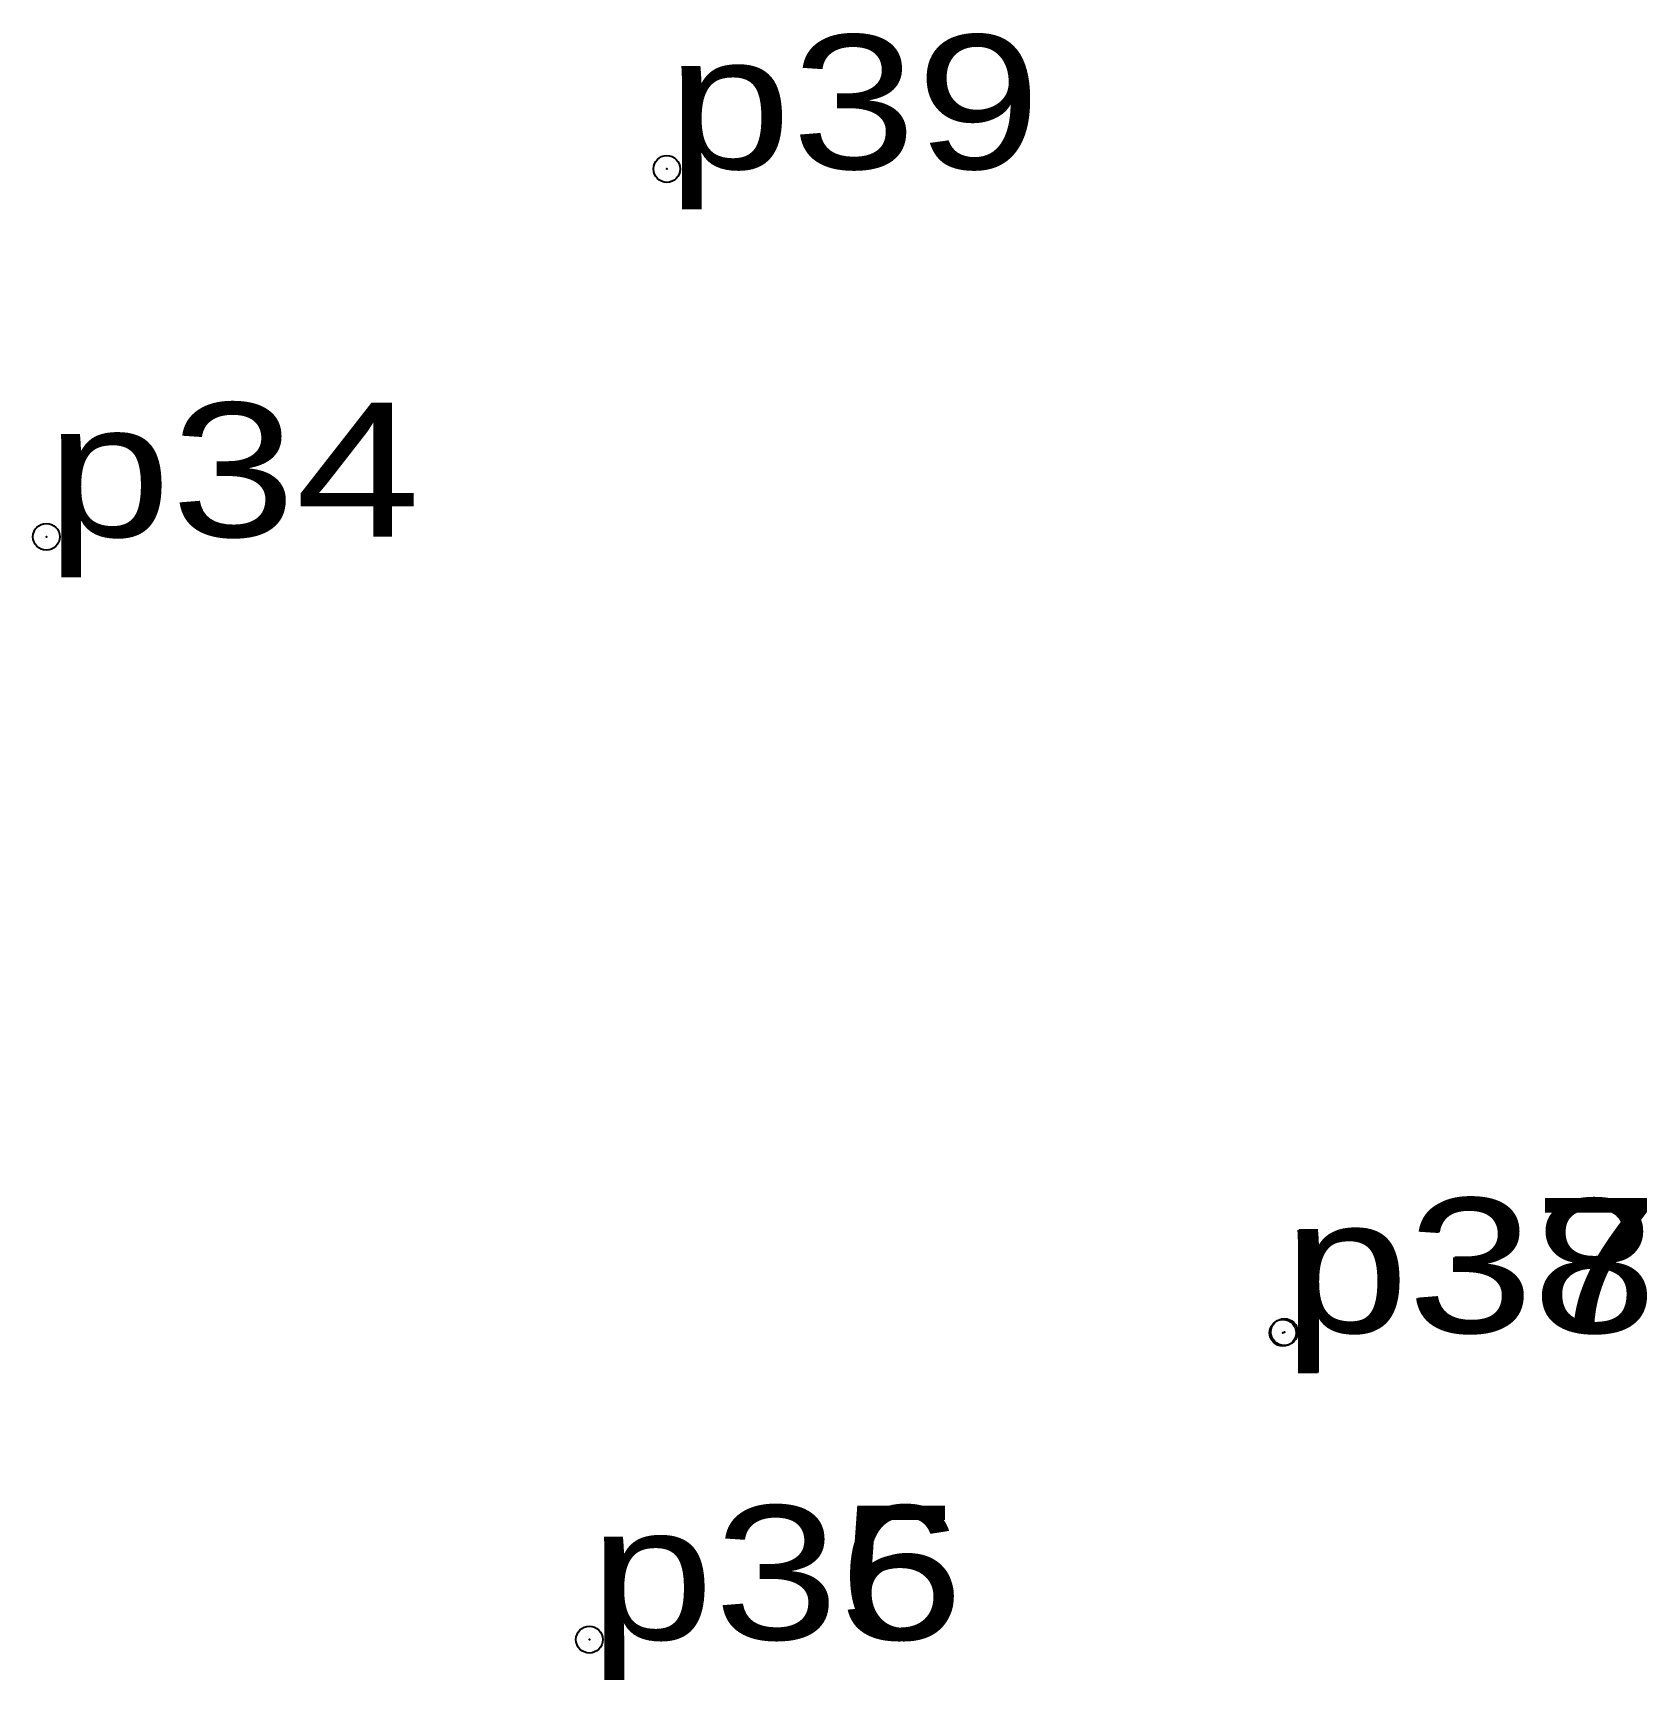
# Model space of a CAD drawing. Header units: metres. Extents: x 547619 to 552195, y 1820503 to 1839811.
# Drawn here: x 551344.34 to 551366.01, y 1822281.85 to 1822303.97 of the extents above.
import ezdxf

# ---------------------------------------------------------------- set-up
doc = ezdxf.new("R2010")
doc.units = ezdxf.units.M
doc.header["$LTSCALE"] = 0.72
doc.header["$PDMODE"] = 32
doc.header["$PDSIZE"] = 0.36
doc.layers.add('12', color=7, linetype='Continuous')
doc.layers.add('7', color=7, linetype='Continuous')

msp = doc.modelspace()

# ---------------------------------------------------------------- linework, layer by layer
at = {"layer": '7'}
for p in [(551352.85, 1822302.14), (551344.52, 1822297.2), (551361.14, 1822286.52), (551361.12, 1822286.51), (551351.81, 1822282.39)]:
    msp.add_point(p, dxfattribs=at)

# ---------------------------------------------------------------- texts
at = {"layer": '12', "width": 1.25}
for s, p in [('p39', (551352.85, 1822302.14)), ('p34', (551344.52, 1822297.2)), ('p38', (551361.12, 1822286.51)), ('p37', (551361.14, 1822286.52)), ('p35', (551351.81, 1822282.39)), ('p36', (551351.81, 1822282.39))]:
    msp.add_text(s, height=1.8, dxfattribs=at).set_placement(p)

doc.saveas('drawing.dxf')
